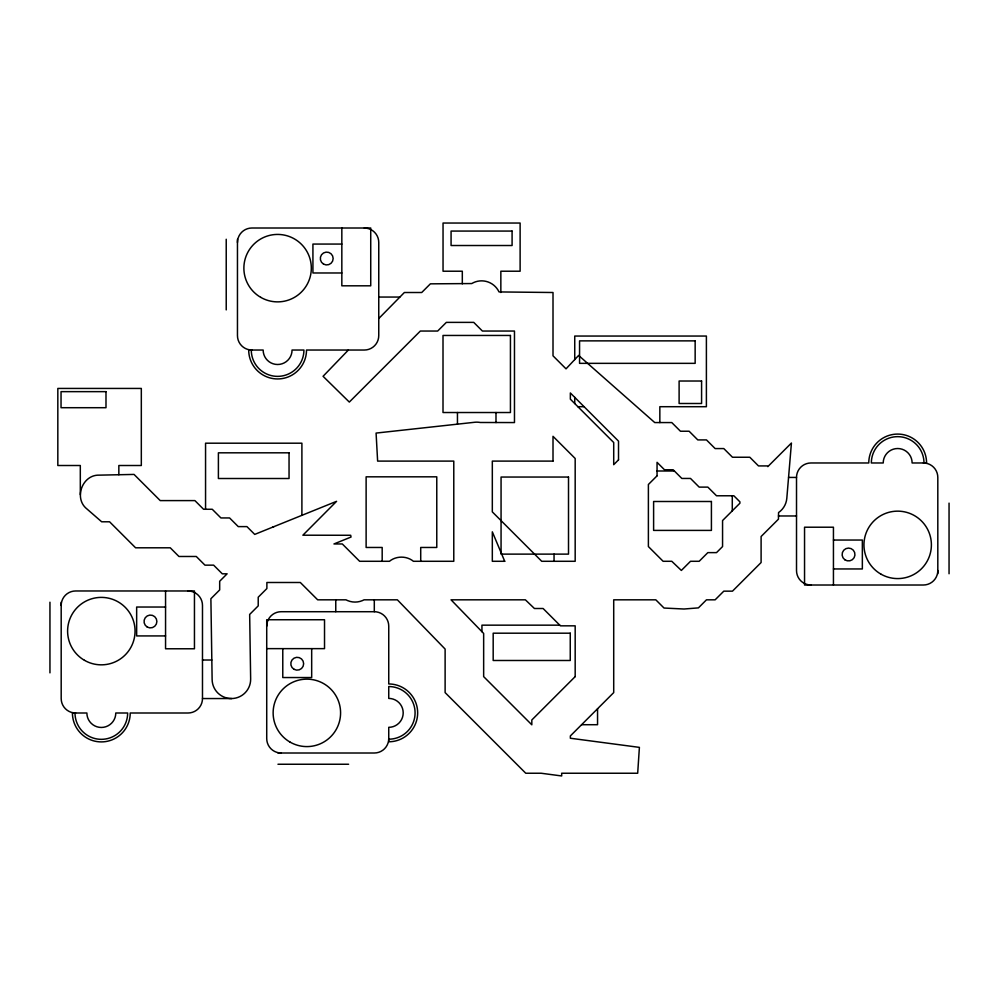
<?xml version="1.0" encoding="UTF-8"?>
<svg xmlns="http://www.w3.org/2000/svg" width="999" height="999" viewBox="0 0 999 999"><rect width="100%" height="100%" fill="white"/><g stroke="black" fill="none" stroke-linecap="round" stroke-linejoin="round"><path stroke-width="1.5" d="M348.376 350.037L323.064 376.298L349.313 402.073L420.342 331.044L437.674 331.044L446.353 322.377L473.738 322.377L482.405 331.044L514.473 331.044L514.473 422.565L480.282 422.49A19.268 19.268 0 0 0 474.625 422.277L376.086 433.079L377.622 461.101L453.783 461.101L453.783 561.288L413.424 561.288C406.693 555.744 396.191 555.756 389.448 561.288L359.64 561.288L342.307 543.956L333.953 543.956L351.024 537.05L350.686 535.277L302.884 535.202L336.588 501.323L254.72 534.403L246.928 526.61L238.262 526.61L229.583 517.944L220.916 517.944L212.25 509.265L203.571 509.265L194.905 500.599L160.227 500.599L134.041 474.425L99.176 475.149C82.23 474.6 73.564 498.501 86.913 508.941L101.673 521.79L109.578 521.79L135.589 547.802L170.267 547.802L178.946 556.48L196.279 556.48L204.957 565.147L213.624 565.147L222.29 573.813L227.11 573.813L219.68 581.256L219.68 589.922L210.889 598.713L212.125 679.582A19.268 19.268 0 0 0 231.681 698.551A19.268 19.268 0 0 0 250.649 678.995L249.663 614.435L258.217 605.881L258.217 597.215L266.883 588.536L266.883 582.492L300.324 582.492L317.67 599.825L346.004 599.825L347.664 600.611A19.268 19.268 0 0 0 362.412 600.611L364.061 599.825L397.365 599.825L445.117 649.063L445.117 692.594L525.761 773.238L541.146 773.238L561.688 775.961L561.688 773.238L637.687 773.238L639.397 747.377L570.354 738.236L570.354 735.938L613.711 692.594L613.711 599.825L655.819 599.825L664.035 608.041L684.04 609.015L698.413 607.879L706.468 599.825L715.134 599.825L723.8 591.158L732.479 591.158L761.101 562.524L761.101 536.513L778.446 519.18L778.558 512.562A19.268 19.268 0 0 0 786.812 498.301L791.433 443.032L767.844 466.608L767.157 465.921L758.491 465.921L749.812 457.242L732.479 457.242L723.8 448.576L715.134 448.576L706.468 439.91L697.789 439.91L689.123 431.231L680.456 431.231L671.778 422.565L654.745 422.565L578.621 355.432L566.033 368.843L553.009 355.819L553.009 292.507L499.025 291.933A19.268 19.268 0 0 0 471.74 283.554L430.382 283.841L421.715 292.507L404.37 292.507L378.758 318.544M341.833 244.068L312.924 244.068L312.924 272.977L341.833 272.977M378.758 297.053L399.825 297.053M577.884 406.705L584.078 406.705M657.055 470.991L674.387 470.991M788.561 477.435L796.515 477.435A14.448 14.448 0 0 1 810.963 462.974L868.768 462.974A28.896 28.896 0 0 1 897.664 434.078A28.896 28.896 0 0 1 926.572 462.974L912.124 462.974A14.448 14.448 0 0 0 897.664 448.526A14.448 14.448 0 0 0 883.216 462.974L871.34 462.974A26.336 26.336 0 0 1 897.664 436.65A26.336 26.336 0 0 1 924 462.974M778.446 515.971L796.515 515.971M273.826 526.685L272.989 527.022M833.441 540.047L862.349 540.047L862.349 568.955L833.441 568.955M165.559 607.03L136.651 607.03L136.651 635.926L165.559 635.926M388.748 739.198A26.336 26.336 0 0 0 415.084 712.861A26.336 26.336 0 0 0 388.748 686.538L388.748 698.413A14.448 14.448 0 0 1 403.196 712.861A14.448 14.448 0 0 1 388.748 727.322L388.748 741.77A28.896 28.896 0 0 0 417.657 712.861A28.896 28.896 0 0 0 388.748 683.965L388.748 626.161A14.448 14.448 0 0 0 374.3 611.713L281.169 611.713A14.448 14.448 0 0 0 266.721 626.161M559.765 625.162L481.943 625.162L481.943 631.693M266.721 648.638L324.525 648.638L324.525 619.742L266.721 619.742L266.721 738.561A14.448 14.448 0 0 0 281.169 753.009M202.485 660.014L211.825 660.014M75 712.999A26.336 26.336 0 0 0 101.336 739.335A26.336 26.336 0 0 0 127.66 712.999L115.784 712.999A14.448 14.448 0 0 1 101.336 727.459A14.448 14.448 0 0 1 86.876 712.999L72.427 712.999A28.896 28.896 0 0 0 101.336 741.907A28.896 28.896 0 0 0 130.232 712.999L188.037 712.999A14.448 14.448 0 0 0 202.485 698.551L231.681 698.551M581.58 724.712L597.552 724.712L597.552 708.741M277.959 753.009L374.3 753.009A14.448 14.448 0 0 0 388.748 738.561M277.959 764.247L348.614 764.247M80.32 494.617L80.307 465.509L57.83 465.509L57.83 388.436L141.321 388.436L141.321 465.509L118.844 465.509L118.844 474.737M949.05 503.121L949.05 573.763M937.811 573.763L937.811 477.435A14.448 14.448 0 0 0 923.363 462.974M833.441 585.014L833.441 527.21L804.545 527.21L804.545 585.014L923.363 585.014A14.448 14.448 0 0 0 937.811 570.554M796.515 477.435L796.515 570.554A14.448 14.448 0 0 0 810.963 585.014M732.279 495.779L732.279 510.839M659.839 422.565L659.839 406.705L706.393 406.705L706.393 336.051L574.737 336.051L574.737 359.565M574.737 397.352L574.737 403.546M554.045 554.12L554.045 561.288M500.849 292.507L500.849 271.216L520.117 271.216L520.117 223.039L443.044 223.039L443.044 271.216L462.312 271.216L462.312 283.841M495.991 412.525L495.991 422.565M457.455 412.525L457.455 424.163M420.716 561.288L420.716 547.464L436.775 547.464L436.775 476.823L366.121 476.823L366.121 547.464L382.18 547.464L382.18 561.288M374.3 599.825L374.3 611.713M341.833 228.009L341.833 285.814L370.729 285.814L370.729 228.009L251.91 228.009A14.448 14.448 0 0 0 237.462 242.47M335.764 599.825L335.764 611.713M311.676 648.638L311.676 677.547L282.779 677.547L282.779 648.638M301.898 515.347L301.898 443.194L205.557 443.194L205.557 509.265M237.462 239.248L237.462 335.589A14.448 14.448 0 0 0 251.91 350.037M226.224 239.248L226.224 309.902M202.485 698.551L202.485 605.419A14.448 14.448 0 0 0 188.037 590.971M165.559 590.971L165.559 648.776L194.455 648.776L194.455 590.971L75.637 590.971A14.448 14.448 0 0 0 61.189 605.419M61.189 602.21L61.189 698.551A14.448 14.448 0 0 0 75.637 712.999M49.95 602.21L49.95 672.864M251.273 350.037A26.336 26.336 0 0 0 277.597 376.373A26.336 26.336 0 0 0 303.933 350.037L292.058 350.037A14.448 14.448 0 0 1 277.597 364.498A14.448 14.448 0 0 1 263.149 350.037L248.701 350.037A28.896 28.896 0 0 0 277.597 378.946A28.896 28.896 0 0 0 306.506 350.037L364.31 350.037A14.448 14.448 0 0 0 378.758 335.589L378.758 242.47A14.448 14.448 0 0 0 364.31 228.009M618.518 459.865L613.711 464.685L613.711 442.52L570.354 399.163L570.354 392.969L618.518 441.146L618.518 459.865M657.055 475.824L648.388 484.49L648.388 546.565L663.111 561.288L671.778 561.288L681.355 570.441L690.509 561.288L699.175 561.288L707.841 552.622L716.52 552.622L722.564 546.565L722.564 520.554L739.909 503.221L739.909 501.835L733.853 495.779L716.52 495.779L707.841 487.112L699.175 487.112L690.509 478.446L681.83 478.446L673.164 469.767L664.497 469.767L657.055 462.337L657.055 475.824M575.174 676.623L531.818 719.979L531.818 724.799L483.653 676.623L483.653 633.441L451.048 599.825L525.387 599.825L534.428 608.503L543.106 608.503L560.439 625.836L575.174 625.836L575.174 676.623M512.087 231.069L451.073 231.069L451.073 245.517L512.087 245.517L512.087 231.069M510.439 335.452L443.007 335.452L443.007 412.525L510.439 412.525L510.439 335.452M695.154 340.871L579.557 340.871L579.557 363.349L695.154 363.349L695.154 340.871M701.585 381.019L679.108 381.019L679.108 403.496L701.585 403.496L701.585 381.019M105.994 391.645L61.039 391.645L61.039 407.704L105.994 407.704L105.994 391.645M289.048 452.822L218.394 452.822L218.394 478.509L289.048 478.509L289.048 452.822M553.009 461.101L492.32 461.101L492.32 511.888L541.72 561.288L575.174 561.288L575.174 458.479L553.009 436.326L553.009 461.101M568.506 477.047L501.061 477.047L501.061 554.12L568.506 554.12L568.506 477.047M711.413 501.498L653.608 501.498L653.608 530.407L711.413 530.407L711.413 501.498M504.72 561.288L492.32 561.288L492.32 531.83L504.72 561.288M570.254 633.191L493.181 633.191L493.181 660.489L570.254 660.489L570.254 633.191M323.526 264.086A6.419 6.419 0 0 0 333.154 258.516A6.419 6.419 0 0 0 323.526 252.959A6.419 6.419 0 0 0 323.526 264.086M260.739 297.352A33.716 33.716 0 0 0 311.326 268.157A33.716 33.716 0 0 0 260.739 238.948A33.716 33.716 0 0 0 260.739 297.352M844.792 559.727A6.419 6.419 0 0 0 854.932 555.132A6.419 6.419 0 0 0 845.891 548.651A6.419 6.419 0 0 0 844.792 559.727M880.806 574.063A33.716 33.716 0 0 0 931.393 544.867A33.716 33.716 0 0 0 880.806 515.671A33.716 33.716 0 0 0 880.806 574.063M147.253 627.047A6.419 6.419 0 0 0 156.88 621.478A6.419 6.419 0 0 0 147.253 615.921A6.419 6.419 0 0 0 147.253 627.047M84.465 660.314A33.716 33.716 0 0 0 135.052 631.118A33.716 33.716 0 0 0 84.465 601.91A33.716 33.716 0 0 0 84.465 660.314M294.018 669.293A6.419 6.419 0 0 0 303.646 663.736A6.419 6.419 0 0 0 294.018 658.166A6.419 6.419 0 0 0 294.018 669.293M289.997 742.07A33.716 33.716 0 0 0 340.584 712.861A33.716 33.716 0 0 0 289.997 683.666A33.716 33.716 0 0 0 289.997 742.07"/></g></svg>
